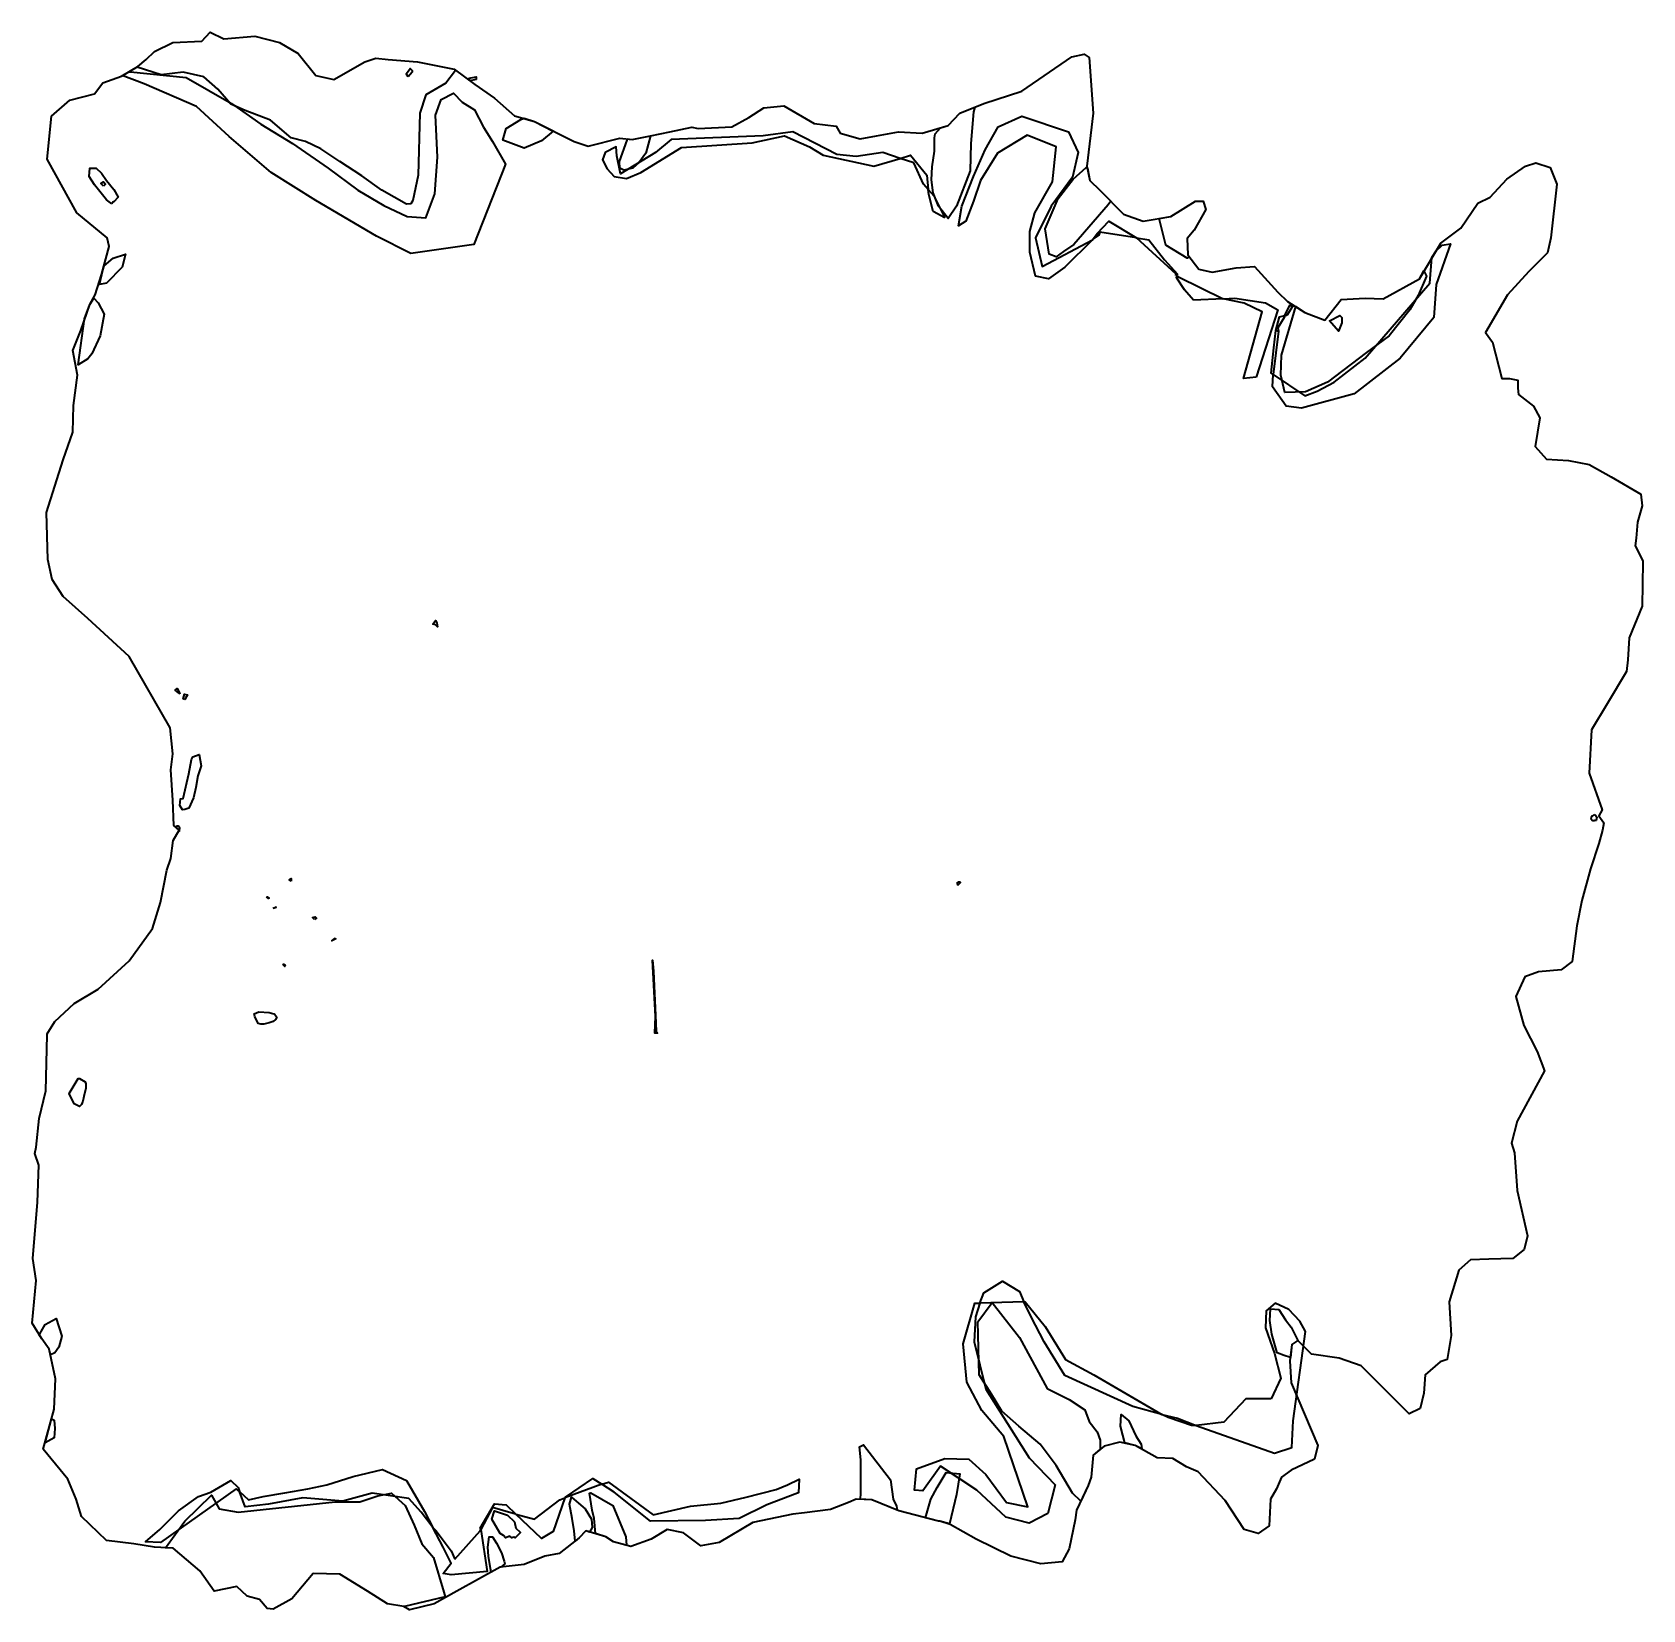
# Model space of a CAD drawing. Extents: x 0 to 2488, y -2438 to 0.
import ezdxf

# ---------------------------------------------------------------- set-up
doc = ezdxf.new("R2010")
doc.units = 0
doc.linetypes.add('Solid', pattern=[0])
for name, color, linetype in [('zone_0_q2', 7, 'Continuous'), ('zone_10_q2', 7, 'Continuous'), ('zone_11_q2', 7, 'Continuous'), ('zone_12_q2', 7, 'Continuous'), ('zone_13_q2', 7, 'Continuous'), ('zone_14_q2', 7, 'Continuous'), ('zone_15_q2', 7, 'Continuous'), ('zone_16_q1', 7, 'Continuous'), ('zone_17_q2', 7, 'Continuous'), ('zone_18_q2', 7, 'Continuous'), ('zone_19_q2', 7, 'Continuous'), ('zone_1_q2', 7, 'Continuous'), ('zone_20_q1', 7, 'Continuous'), ('zone_21_q2', 7, 'Continuous'), ('zone_22_q2', 7, 'Continuous'), ('zone_23_q2', 7, 'Continuous'), ('zone_24_q2', 7, 'Continuous'), ('zone_25_q2', 7, 'Continuous'), ('zone_26_q2', 7, 'Continuous'), ('zone_27_q2', 7, 'Continuous'), ('zone_28_q1', 7, 'Continuous'), ('zone_29_q1', 7, 'Continuous'), ('zone_2_q2', 7, 'Continuous'), ('zone_30_q1', 7, 'Continuous'), ('zone_31_q1', 7, 'Continuous'), ('zone_32_q1', 7, 'Continuous'), ('zone_33_q1', 7, 'Continuous'), ('zone_34_q1', 7, 'Continuous'), ('zone_35_q1', 7, 'Continuous'), ('zone_36_q1', 7, 'Continuous'), ('zone_37_q1', 7, 'Continuous'), ('zone_38_q2', 7, 'Continuous'), ('zone_39_q2', 7, 'Continuous'), ('zone_3_q2', 7, 'Continuous'), ('zone_4_q2', 7, 'Continuous'), ('zone_5_q2', 7, 'Continuous'), ('zone_6_q2', 7, 'Continuous'), ('zone_7_q2', 7, 'Continuous'), ('zone_8_q2', 7, 'Continuous'), ('zone_9_q2', 7, 'Continuous')]:
    doc.layers.add(name, color=color, linetype=linetype)

msp = doc.modelspace()

# ---------------------------------------------------------------- linework, layer by layer
at = {"color": 0, "linetype": 'Solid', "lineweight": 35}
for points in [[(2488, -819), (2487, -887), (2467, -936), (2465, -970), (2463, -988), (2433, -1038), (2409, -1078), (2405, -1145), (2425, -1202), (2420, -1211), (2428, -1222), (2426, -1233), (2420, -1254), (2407, -1293), (2394, -1342), (2386, -1381), (2379, -1436), (2362, -1449), (2327, -1452), (2306, -1460), (2292, -1490), (2304, -1535), (2325, -1575), (2336, -1605), (2294, -1683), (2285, -1717), (2290, -1732), (2294, -1790), (2310, -1860), (2305, -1881), (2287, -1895), (2250, -1896), (2222, -1897), (2204, -1913), (2189, -1962), (2192, -2014), (2186, -2051), (2175, -2055), (2152, -2075), (2150, -2103), (2144, -2127), (2127, -2135), (2109, -2117), (2053, -2061), (2019, -2049), (1976, -2043), (1955, -2022), (1946, -2028), (1943, -2053), (1945, -2087), (1986, -2184), (1981, -2205), (1945, -2222), (1930, -2233), (1922, -2251), (1913, -2267), (1911, -2308), (1894, -2320), (1872, -2314), (1843, -2269), (1801, -2225), (1783, -2217), (1762, -2204), (1738, -2203), (1704, -2184), (1680, -2179), (1656, -2185), (1639, -2199), (1636, -2233), (1631, -2246), (1613, -2284), (1611, -2299), (1602, -2344), (1591, -2364), (1558, -2367), (1512, -2355), (1458, -2329), (1418, -2306), (1402, -2301), (1400, -2301), (1339, -2285), (1297, -2268), (1273, -2267), (1261, -2272), (1233, -2283), (1193, -2288), (1175, -2290), (1113, -2303), (1061, -2334), (1033, -2339), (1006, -2319), (981, -2314), (956, -2329), (925, -2340), (898, -2333), (886, -2325), (855, -2316), (845, -2327), (814, -2351), (792, -2355), (760, -2368), (723, -2372), (656, -2409), (621, -2429), (583, -2438), (574, -2433), (549, -2429), (518, -2409), (475, -2383), (434, -2382), (401, -2421), (372, -2437), (363, -2436), (351, -2422), (332, -2417), (316, -2402), (281, -2409), (259, -2378), (218, -2343), (189, -2341), (157, -2336), (115, -2331), (76, -2294), (68, -2267), (55, -2236), (17, -2190), (34, -2128), (36, -2081), (26, -2035), (15, -2019), (0, -1995), (6, -1929), (1, -1895), (8, -1808), (10, -1751), (4, -1733), (6, -1723), (11, -1679), (21, -1636), (23, -1550), (23, -1548), (35, -1529), (65, -1501), (102, -1479), (150, -1435), (186, -1385), (198, -1345), (208, -1295), (214, -1277), (218, -1249), (227, -1233), (219, -1226), (217, -1187), (214, -1140), (217, -1115), (213, -1075), (150, -965), (86, -906), (48, -872), (31, -846), (24, -815), (22, -742), (48, -661), (63, -618), (64, -577), (70, -530), (63, -492), (75, -461), (89, -421), (97, -406), (107, -375), (119, -331), (116, -318), (69, -279), (23, -196), (30, -130), (58, -105), (96, -95), (109, -78), (138, -68), (163, -53), (176, -42), (189, -30), (217, -16), (262, -14), (275, 0), (296, -10), (344, -6), (382, -16), (411, -33), (438, -67), (466, -73), (514, -46), (531, -40), (550, -42), (595, -46), (652, -57), (684, -81), (714, -102), (745, -129), (776, -138), (837, -169), (859, -176), (908, -164), (927, -166), (955, -160), (985, -154), (1019, -147), (1029, -149), (1081, -146), (1107, -132), (1130, -117), (1161, -114), (1208, -141), (1242, -145), (1248, -156), (1279, -165), (1304, -160), (1338, -154), (1375, -156), (1415, -144), (1433, -125), (1470, -110), (1529, -91), (1606, -38), (1625, -34), (1633, -39), (1639, -125), (1629, -207), (1634, -229), (1649, -244), (1686, -281), (1716, -292), (1759, -285), (1797, -261), (1809, -261), (1813, -274), (1795, -306), (1784, -319), (1785, -344), (1802, -366), (1823, -371), (1860, -364), (1888, -362), (1924, -402), (1939, -416), (1966, -433), (1997, -445), (2022, -413), (2059, -411), (2087, -412), (2143, -381), (2176, -326), (2207, -303), (2233, -264), (2252, -255), (2278, -227), (2307, -207), (2323, -202), (2345, -209), (2355, -235), (2346, -318), (2341, -341), (2312, -370), (2279, -406), (2245, -464), (2256, -479), (2270, -535), (2282, -535), (2295, -538), (2295, -550), (2296, -560), (2319, -578), (2329, -596), (2322, -640), (2339, -660), (2373, -662), (2405, -668), (2439, -687), (2485, -714), (2487, -732), (2480, -757), (2478, -782), (2476, -794), (2488, -817), (2488, -819)], [(162, -54), (163, -53), (176, -42), (189, -30), (217, -16), (262, -14), (275, 0), (296, -10), (344, -6), (382, -16), (411, -33), (438, -67), (466, -73), (514, -46), (531, -40), (550, -42), (595, -46), (652, -57), (654, -59), (639, -79), (608, -97), (599, -125), (596, -221), (588, -260), (585, -265), (578, -266), (540, -244), (509, -222), (475, -200), (446, -180), (422, -169), (400, -163), (368, -136), (329, -121), (307, -111), (287, -88), (265, -69), (233, -62), (199, -66), (162, -54)], [(581, -69), (578, -65), (578, -64), (584, -56), (587, -59), (587, -62), (581, -69)], [(1403, -148), (1415, -144), (1433, -125), (1456, -116), (1454, -123), (1450, -172), (1449, -214), (1428, -269), (1415, -288), (1400, -269), (1392, -248), (1389, -228), (1390, -208), (1394, -184), (1394, -163), (1395, -157), (1403, -148)], [(760, -133), (776, -138), (805, -153), (787, -168), (760, -179), (727, -167), (732, -149), (755, -135), (760, -133)], [(919, -165), (927, -166), (955, -160), (948, -187), (937, -202), (928, -210), (914, -213), (908, -210), (907, -200), (919, -167), (919, -165)], [(123, -265), (115, -259), (96, -236), (88, -223), (89, -210), (99, -210), (107, -218), (115, -229), (126, -243), (133, -255), (126, -262), (125, -262), (123, -265)], [(1630, -210), (1634, -229), (1649, -244), (1666, -261), (1662, -267), (1609, -328), (1593, -339), (1582, -347), (1571, -343), (1565, -304), (1585, -257), (1608, -227), (1628, -209), (1630, -210)], [(110, -238), (106, -234), (110, -231), (113, -235), (110, -238)], [(1741, -288), (1759, -285), (1797, -261), (1809, -261), (1813, -274), (1795, -306), (1784, -319), (1785, -344), (1787, -347), (1784, -349), (1751, -329), (1741, -288)], [(109, -368), (111, -361), (125, -349), (144, -343), (139, -363), (115, -388), (104, -390), (109, -368)], [(1952, -424), (1966, -433), (1997, -445), (2022, -413), (2059, -411), (2087, -412), (2143, -381), (2150, -369), (2154, -377), (2141, -407), (2128, -429), (2096, -469), (2061, -495), (2001, -541), (1967, -556), (1935, -557), (1929, -530), (1930, -499), (1952, -424)], [(81, -443), (89, -421), (95, -411), (102, -418), (111, -436), (105, -469), (92, -497), (86, -505), (71, -514), (81, -443)], [(2023, -448), (2023, -449), (2018, -462), (2004, -446), (2020, -438), (2023, -441), (2023, -448)], [(236, -1201), (232, -1202), (228, -1195), (229, -1185), (233, -1184), (242, -1146), (246, -1124), (248, -1120), (258, -1116), (261, -1134), (256, -1149), (253, -1167), (249, -1183), (242, -1199), (236, -1201)], [(2413, -1209), (2415, -1210), (2417, -1213), (2416, -1218), (2414, -1218), (2413, -1219), (2411, -1219), (2410, -1218), (2408, -1216), (2409, -1213), (2410, -1211), (2411, -1211), (2413, -1209)], [(227, -1235), (228, -1230), (226, -1227), (224, -1227), (222, -1228), (227, -1233), (227, -1234), (227, -1235)], [(83, -1625), (83, -1632), (80, -1645), (78, -1652), (76, -1657), (73, -1660), (65, -1656), (57, -1640), (71, -1617), (73, -1617), (82, -1622), (83, -1625)], [(1650, -2190), (1639, -2199), (1636, -2233), (1631, -2246), (1620, -2270), (1607, -2258), (1582, -2215), (1557, -2182), (1524, -2154), (1498, -2131), (1482, -2105), (1463, -2075), (1461, -1993), (1483, -1963), (1525, -2017), (1568, -2096), (1602, -2113), (1626, -2129), (1633, -2147), (1645, -2163), (1650, -2176), (1650, -2190)], [(28, -2044), (26, -2035), (15, -2019), (11, -2014), (14, -2008), (20, -1997), (37, -1988), (46, -2015), (41, -2032), (35, -2041), (28, -2044)], [(1955, -2022), (1946, -2028), (1944, -2048), (1934, -2045), (1923, -2041), (1915, -2012), (1912, -1991), (1913, -1973), (1926, -1974), (1936, -1990), (1945, -2001), (1955, -2022)], [(1714, -2189), (1704, -2184), (1688, -2180), (1685, -2168), (1681, -2154), (1682, -2136), (1694, -2146), (1705, -2169), (1713, -2182), (1714, -2189)], [(20, -2180), (30, -2143), (34, -2145), (35, -2158), (34, -2172), (20, -2180)], [(1336, -2284), (1297, -2268), (1279, -2267), (1280, -2261), (1280, -2206), (1278, -2186), (1284, -2183), (1326, -2237), (1330, -2267), (1335, -2278), (1336, -2284)], [(1417, -2305), (1402, -2301), (1400, -2301), (1380, -2296), (1388, -2267), (1398, -2249), (1412, -2226), (1433, -2228), (1428, -2260), (1417, -2305)], [(575, -2433), (574, -2433), (549, -2429), (518, -2409), (475, -2383), (434, -2382), (401, -2421), (372, -2437), (363, -2436), (351, -2422), (332, -2417), (316, -2402), (281, -2409), (259, -2378), (218, -2343), (206, -2342), (236, -2301), (277, -2261), (289, -2282), (318, -2287), (468, -2271), (506, -2271), (534, -2262), (555, -2258), (576, -2277), (590, -2307), (602, -2336), (620, -2357), (636, -2411), (638, -2418), (575, -2433)], [(861, -2318), (855, -2316), (845, -2327), (839, -2332), (837, -2316), (834, -2297), (830, -2275), (833, -2264), (844, -2273), (854, -2282), (864, -2298), (865, -2311), (861, -2318)], [(918, -2338), (898, -2333), (886, -2325), (870, -2320), (868, -2297), (865, -2284), (861, -2258), (863, -2257), (897, -2277), (917, -2325), (918, -2338)], [(747, -2312), (754, -2318), (754, -2319), (746, -2327), (744, -2326), (741, -2327), (738, -2324), (731, -2327), (728, -2323), (723, -2320), (710, -2298), (714, -2285), (734, -2292), (745, -2302), (747, -2312)], [(724, -2372), (723, -2372), (709, -2380), (708, -2374), (705, -2355), (704, -2341), (706, -2325), (711, -2325), (717, -2335), (725, -2350), (729, -2363), (730, -2367), (724, -2372)]]:
    msp.add_lwpolyline(points, close=True, dxfattribs=at)
at = {"layer": 'zone_0_q2', "color": 2, "linetype": 'Solid', "lineweight": 35}
msp.add_lwpolyline([(1938, -438), (1935, -438), (1943, -422), (1947, -424), (1938, -438)], close=True, dxfattribs=at)
at = {"layer": 'zone_10_q2', "color": 2, "linetype": 'Solid', "lineweight": 35}
msp.add_lwpolyline([(1794, -414), (1780, -398), (1768, -380), (1771, -378), (1840, -412), (1794, -414)], close=True, dxfattribs=at)
at = {"layer": 'zone_11_q2', "color": 2, "linetype": 'Solid', "lineweight": 35}
msp.add_lwpolyline([(1768, -380), (1767, -379), (1770, -377), (1771, -378), (1768, -380)], close=True, dxfattribs=at)
at = {"layer": 'zone_12_q2', "color": 2, "linetype": 'Solid', "lineweight": 35}
msp.add_lwpolyline([(1766, -376), (1767, -374), (1706, -318), (1725, -321), (1749, -352), (1769, -374), (1766, -376)], close=True, dxfattribs=at)
at = {"layer": 'zone_13_q2', "color": 2, "linetype": 'Solid', "lineweight": 35}
msp.add_lwpolyline([(1706, -318), (1649, -309), (1648, -313), (1645, -311), (1663, -292), (1706, -318)], close=True, dxfattribs=at)
at = {"layer": 'zone_14_q2', "color": 2, "linetype": 'Solid', "lineweight": 35}
msp.add_lwpolyline([(1640, -319), (1638, -321), (1645, -311), (1648, -313), (1640, -319)], close=True, dxfattribs=at)
at = {"layer": 'zone_15_q2', "color": 2, "linetype": 'Solid', "lineweight": 35}
msp.add_lwpolyline([(1638, -321), (1595, -363), (1570, -381), (1550, -377), (1541, -340), (1541, -308), (1549, -279), (1576, -231), (1582, -177), (1537, -159), (1491, -187), (1465, -229), (1454, -261), (1442, -292), (1431, -299), (1436, -269), (1454, -223), (1472, -182), (1492, -146), (1529, -130), (1601, -154), (1616, -186), (1607, -224), (1574, -269), (1550, -318), (1560, -362), (1638, -321)], close=True, dxfattribs=at)
at = {"layer": 'zone_16_q1', "color": 40, "linetype": 'Solid', "lineweight": 35}
msp.add_lwpolyline([(1429, -1314), (1430, -1314), (1431, -1313), (1433, -1313), (1434, -1314), (1430, -1318), (1429, -1314)], close=True, dxfattribs=at)
at = {"layer": 'zone_17_q2', "color": 2, "linetype": 'Solid', "lineweight": 35}
msp.add_lwpolyline([(1410, -287), (1392, -277), (1385, -251), (1384, -243), (1393, -253), (1410, -287)], close=True, dxfattribs=at)
at = {"layer": 'zone_18_q2', "color": 2, "linetype": 'Solid', "lineweight": 35}
msp.add_lwpolyline([(1341, -195), (1314, -186), (1273, -192), (1243, -189), (1175, -154), (1129, -160), (987, -166), (963, -186), (909, -219), (903, -191), (902, -177), (885, -186), (881, -197), (888, -211), (899, -223), (918, -226), (940, -217), (1003, -178), (1112, -171), (1162, -160), (1201, -177), (1222, -190), (1300, -207), (1341, -195)], close=True, dxfattribs=at)
at = {"layer": 'zone_19_q2', "color": 2, "linetype": 'Solid', "lineweight": 35}
msp.add_lwpolyline([(1384, -243), (1377, -235), (1362, -202), (1341, -195), (1357, -190), (1382, -221), (1384, -243)], close=True, dxfattribs=at)
at = {"layer": 'zone_1_q2', "color": 2, "linetype": 'Solid', "lineweight": 35}
msp.add_lwpolyline([(1934, -441), (1924, -457), (1925, -462), (1921, -461), (1927, -440), (1935, -438), (1934, -441)], close=True, dxfattribs=at)
at = {"layer": 'zone_20_q1', "color": 40, "linetype": 'Solid', "lineweight": 35}
msp.add_lwpolyline([(963, -1519), (964, -1544), (966, -1547), (962, -1547), (963, -1521), (958, -1434), (960, -1451), (963, -1519)], close=True, dxfattribs=at)
at = {"layer": 'zone_21_q2', "color": 2, "linetype": 'Solid', "lineweight": 35}
msp.add_lwpolyline([(653, -2360), (692, -2316), (693, -2314), (703, -2379), (647, -2384), (635, -2382), (647, -2366), (635, -2341), (619, -2311), (624, -2316), (647, -2347), (653, -2360)], close=True, dxfattribs=at)
at = {"layer": 'zone_22_q2', "color": 2, "linetype": 'Solid', "lineweight": 35}
msp.add_lwpolyline([(692, -2312), (714, -2274), (732, -2276), (747, -2290), (743, -2289), (711, -2280), (693, -2314), (692, -2312)], close=True, dxfattribs=at)
at = {"layer": 'zone_23_q2', "color": 2, "linetype": 'Solid', "lineweight": 35}
msp.add_lwpolyline([(747, -2290), (776, -2298), (815, -2268), (823, -2265), (805, -2317), (787, -2328), (747, -2290)], close=True, dxfattribs=at)
at = {"layer": 'zone_24_q2', "color": 2, "linetype": 'Solid', "lineweight": 35}
msp.add_lwpolyline([(824, -2264), (866, -2235), (880, -2244), (823, -2265), (824, -2264)], close=True, dxfattribs=at)
at = {"layer": 'zone_25_q2', "color": 2, "linetype": 'Solid', "lineweight": 35}
msp.add_lwpolyline([(880, -2244), (890, -2241), (959, -2291), (1017, -2278), (1064, -2273), (1103, -2264), (1149, -2252), (1167, -2245), (1185, -2236), (1184, -2257), (1182, -2258), (1135, -2276), (1092, -2297), (1040, -2300), (955, -2301), (899, -2256), (880, -2244)], close=True, dxfattribs=at)
at = {"layer": 'zone_26_q2', "color": 2, "linetype": 'Solid', "lineweight": 35}
msp.add_lwpolyline([(320, -2255), (315, -2251), (198, -2334), (175, -2333), (197, -2314), (226, -2285), (257, -2263), (276, -2256), (307, -2238), (318, -2249), (320, -2255)], close=True, dxfattribs=at)
at = {"layer": 'zone_27_q2', "color": 2, "linetype": 'Solid', "lineweight": 35}
msp.add_lwpolyline([(601, -2287), (582, -2266), (525, -2258), (480, -2270), (418, -2265), (365, -2275), (329, -2279), (320, -2255), (334, -2268), (357, -2263), (390, -2257), (426, -2251), (455, -2245), (496, -2232), (541, -2221), (578, -2238), (606, -2286), (619, -2311), (601, -2287)], close=True, dxfattribs=at)
at = {"layer": 'zone_28_q1', "color": 40, "linetype": 'Solid', "lineweight": 35}
msp.add_lwpolyline([(387, -1441), (388, -1440), (391, -1442), (390, -1444), (387, -1441)], close=True, dxfattribs=at)
at = {"layer": 'zone_29_q1', "color": 40, "linetype": 'Solid', "lineweight": 35}
msp.add_lwpolyline([(468, -1400), (469, -1401), (465, -1403), (463, -1404), (468, -1400)], close=True, dxfattribs=at)
at = {"layer": 'zone_2_q2', "color": 2, "linetype": 'Solid', "lineweight": 35}
msp.add_lwpolyline([(1925, -462), (1917, -529), (1914, -527), (1918, -488), (1921, -461), (1925, -462)], close=True, dxfattribs=at)
at = {"layer": 'zone_30_q1', "color": 40, "linetype": 'Solid', "lineweight": 35}
msp.add_lwpolyline([(436, -1371), (433, -1368), (437, -1367), (439, -1369), (436, -1371)], close=True, dxfattribs=at)
at = {"layer": 'zone_31_q1', "color": 40, "linetype": 'Solid', "lineweight": 35}
msp.add_lwpolyline([(372, -1354), (374, -1353), (377, -1352), (375, -1353), (372, -1354)], close=True, dxfattribs=at)
at = {"layer": 'zone_32_q1', "color": 40, "linetype": 'Solid', "lineweight": 35}
msp.add_lwpolyline([(362, -1336), (363, -1336), (366, -1338), (365, -1339), (362, -1336)], close=True, dxfattribs=at)
at = {"layer": 'zone_33_q1', "color": 40, "linetype": 'Solid', "lineweight": 35}
msp.add_lwpolyline([(400, -1312), (397, -1310), (398, -1309), (400, -1308), (400, -1312)], close=True, dxfattribs=at)
at = {"layer": 'zone_34_q1', "color": 40, "linetype": 'Solid', "lineweight": 35}
msp.add_lwpolyline([(350, -1514), (366, -1515), (373, -1517), (375, -1518), (378, -1522), (376, -1526), (372, -1529), (366, -1531), (358, -1533), (353, -1533), (349, -1532), (344, -1521), (343, -1517), (350, -1514)], close=True, dxfattribs=at)
at = {"layer": 'zone_35_q1', "color": 40, "linetype": 'Solid', "lineweight": 35}
msp.add_lwpolyline([(235, -1031), (233, -1030), (235, -1023), (240, -1024), (237, -1029), (237, -1030), (235, -1031)], close=True, dxfattribs=at)
at = {"layer": 'zone_36_q1', "color": 40, "linetype": 'Solid', "lineweight": 35}
msp.add_lwpolyline([(228, -1023), (226, -1021), (221, -1017), (224, -1014), (227, -1020), (228, -1023)], close=True, dxfattribs=at)
at = {"layer": 'zone_37_q1', "color": 40, "linetype": 'Solid', "lineweight": 35}
msp.add_lwpolyline([(623, -916), (619, -915), (623, -909), (625, -913), (626, -919), (623, -916)], close=True, dxfattribs=at)
at = {"layer": 'zone_38_q2', "color": 2, "linetype": 'Solid', "lineweight": 35}
msp.add_lwpolyline([(686, -73), (676, -75), (675, -71), (686, -69), (686, -73)], close=True, dxfattribs=at)
at = {"layer": 'zone_39_q2', "color": 2, "linetype": 'Solid', "lineweight": 35}
msp.add_lwpolyline([(139, -67), (148, -62), (152, -61), (238, -70), (308, -110), (353, -142), (402, -172), (457, -210), (503, -244), (543, -268), (579, -285), (608, -287), (622, -250), (626, -193), (623, -128), (632, -104), (651, -94), (664, -108), (683, -120), (697, -147), (711, -169), (731, -204), (682, -328), (585, -342), (532, -315), (438, -260), (369, -217), (304, -161), (254, -115), (173, -80), (139, -67)], close=True, dxfattribs=at)
at = {"layer": 'zone_3_q2', "color": 2, "linetype": 'Solid', "lineweight": 35}
msp.add_lwpolyline([(2162, -348), (2169, -338), (2178, -329), (2191, -327), (2169, -390), (2165, -441), (2113, -504), (2042, -559), (1961, -581), (1937, -578), (1916, -548), (1917, -529), (1966, -562), (1985, -555), (2011, -541), (2059, -504), (2159, -388), (2162, -348)], close=True, dxfattribs=at)
at = {"layer": 'zone_4_q2', "color": 2, "linetype": 'Solid', "lineweight": 35}
msp.add_lwpolyline([(1914, -2112), (1875, -2112), (1841, -2148), (1798, -2153), (1919, -2196), (1946, -2187), (1948, -2146), (1967, -2008), (1958, -1992), (1941, -1974), (1920, -1964), (1906, -1976), (1905, -2002), (1919, -2042), (1929, -2080), (1914, -2112)], close=True, dxfattribs=at)
at = {"layer": 'zone_5_q2', "color": 2, "linetype": 'Solid', "lineweight": 35}
msp.add_lwpolyline([(1798, -2153), (1791, -2153), (1755, -2141), (1745, -2136), (1769, -2142), (1798, -2153)], close=True, dxfattribs=at)
at = {"layer": 'zone_6_q2', "color": 2, "linetype": 'Solid', "lineweight": 35}
msp.add_lwpolyline([(1700, -2124), (1595, -2076), (1563, -2024), (1543, -1985), (1532, -1962), (1534, -1962), (1565, -2000), (1596, -2051), (1640, -2075), (1745, -2136), (1700, -2124)], close=True, dxfattribs=at)
at = {"layer": 'zone_7_q2', "color": 2, "linetype": 'Solid', "lineweight": 35}
msp.add_lwpolyline([(1532, -1962), (1464, -1964), (1470, -1948), (1499, -1930), (1525, -1946), (1532, -1962)], close=True, dxfattribs=at)
at = {"layer": 'zone_8_q2', "color": 2, "linetype": 'Solid', "lineweight": 35}
msp.add_lwpolyline([(1457, -1985), (1455, -2024), (1473, -2097), (1540, -2203), (1580, -2245), (1569, -2289), (1540, -2304), (1504, -2295), (1459, -2253), (1403, -2216), (1376, -2254), (1363, -2253), (1366, -2220), (1410, -2204), (1447, -2205), (1473, -2229), (1505, -2272), (1538, -2279), (1501, -2170), (1467, -2130), (1444, -2086), (1438, -2027), (1456, -1964), (1464, -1964), (1457, -1985)], close=True, dxfattribs=at)
at = {"layer": 'zone_9_q2', "color": 2, "linetype": 'Solid', "lineweight": 35}
msp.add_lwpolyline([(1891, -533), (1871, -535), (1900, -432), (1872, -419), (1840, -412), (1858, -411), (1905, -418), (1924, -429), (1891, -533)], close=True, dxfattribs=at)

doc.saveas('drawing.dxf')
